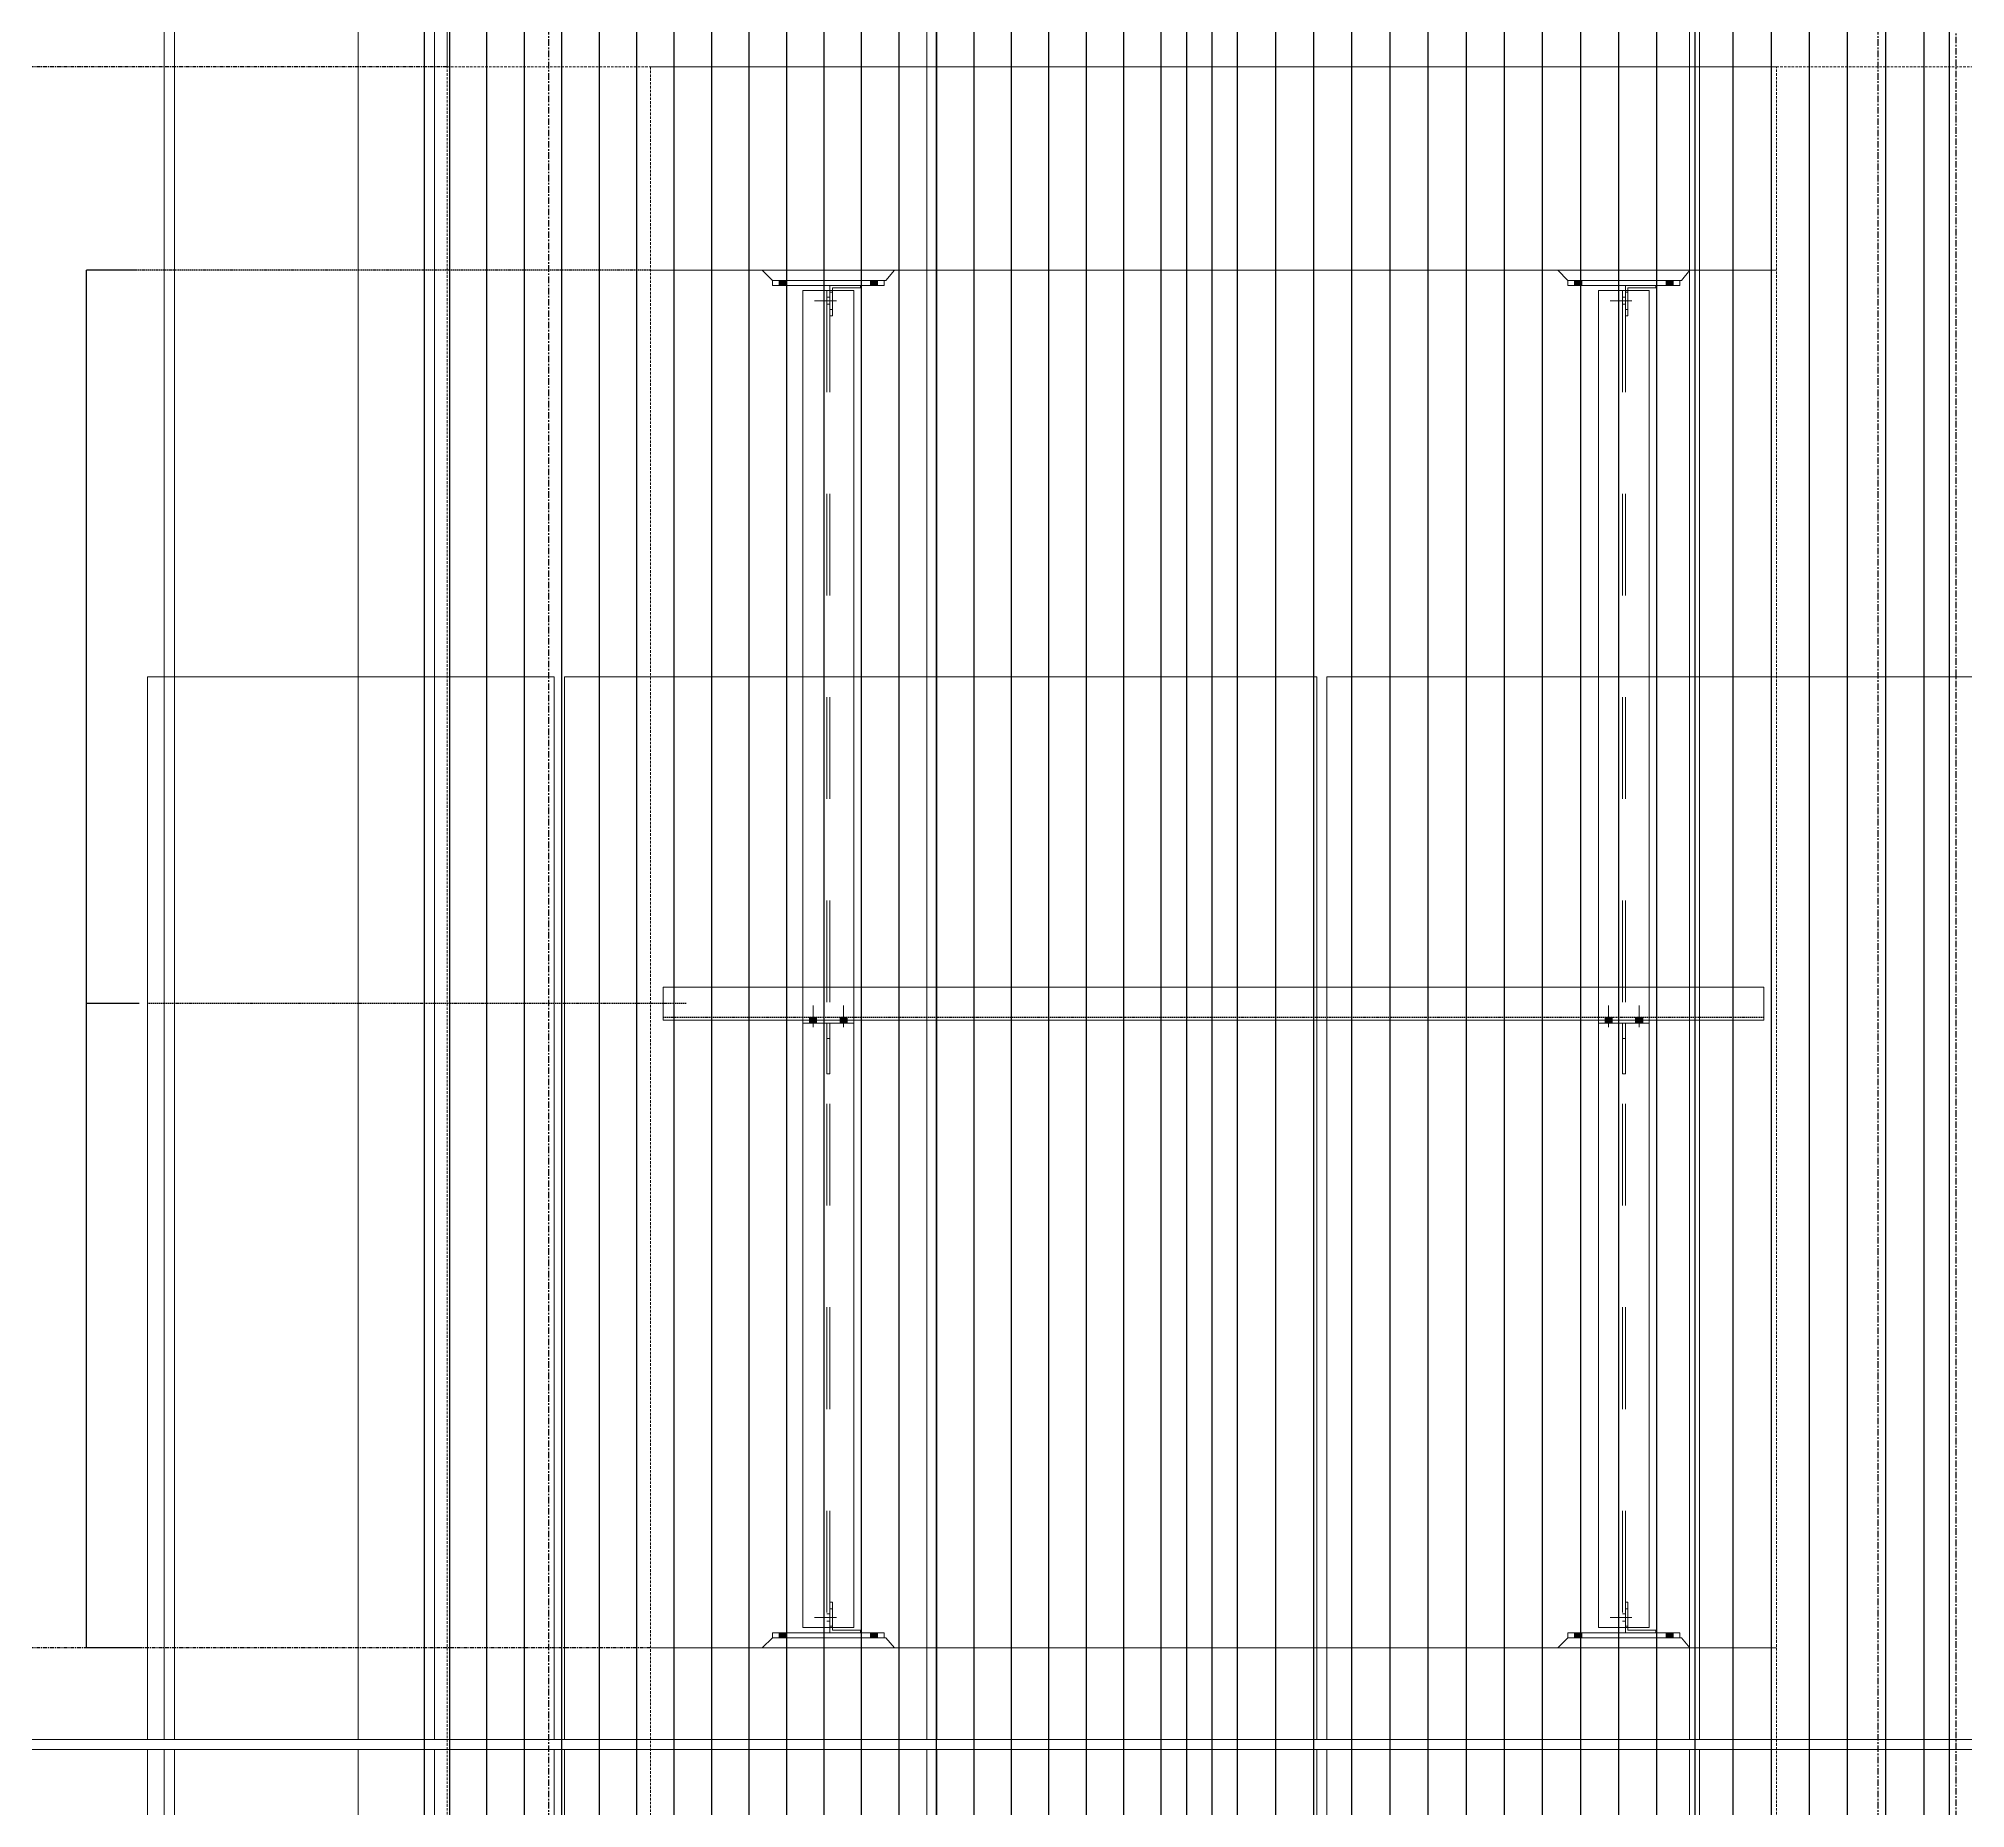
# Model space of a CAD drawing. Header units: millimetres. Extents: x 663313 to 1226001, y 1431724 to 1620898.
# Drawn here: x 1064790 to 1068581, y 1518829 to 1522311 of the extents above; entities that cross this region are included whole.
import ezdxf

# ---------------------------------------------------------------- set-up
doc = ezdxf.new("R2010")
doc.units = ezdxf.units.MM
for name, pattern in [('Grid Line', [22.225, 12.7, -3.175, 3.175, -3.175]), ('HIDDEN', [0.375, 0.25, -0.125]), ('XKITLINE00', [0]), ('XKITLINE02', [4, 2, -2])]:
    doc.linetypes.add(name, pattern=pattern)
doc.layers.add('000 - 0_HIDE_OBJ_FRAMING_DEF_SUB', color=7, linetype='Continuous', plot=False)
for name, color, linetype, lineweight in [('A-FLOR-E', 7, 'Continuous', 9), ('Bolt', 7, 'Continuous', 0), ('Part', 7, 'Continuous', 0)]:
    doc.layers.add(name, color=color, linetype=linetype, lineweight=lineweight)
doc.layers.add('DIM', color=7, linetype='Continuous')
doc.styles.add('Arial', font='arial.ttf')
doc.dimstyles.new('Dim - 40 - End', dxfattribs={"dimscale": 0.04, "dimtxt": 3, "dimasz": 1, "dimexe": 0, "dimexo": 2.5, "dimgap": 1.5, "dimtad": 1, "dimdec": 0, "dimlfac": 1000, "dimzin": 1, "dimdsep": 46, "dimtxsty": 'Arial', "dimblk": 'END', "dimcen": 0.09, "dimclrd": 7, "dimclre": 7, "dimclrt": 7, "dimadec": 0, "dimazin": 0, "dimtfac": 1, "dimtdec": 0, "dimtix": 1, "dimtofl": 0, "dimtmove": 2, "dimatfit": 3, "dimfxl": 1, "dimtfill": 1, "dimtfillclr": 256, "dimtolj": 1, "dimtzin": 0, "dimarcsym": 0})

# ---------------------------------------------------------------- blocks, each defined once
blk = doc.blocks.new('*A27351189')
at = {"layer": '000 - 0_HIDE_OBJ_FRAMING_DEF_SUB', "color": 7, "linetype": 'XKITLINE02', "lineweight": 0}
for p, q in [((367.767247, 78.482036), (367.767247, 51.882036)), ((367.767247, 31.882036), (367.767247, 51.748703))]:
    blk.add_line(p, q, dxfattribs=at)
at = {"layer": '000 - 0_HIDE_OBJ_FRAMING_DEF_SUB', "color": 7, "linetype": 'XKITLINE00', "lineweight": 0}
for p, q in [((367.767257, 51.882036), (367.767257, 78.482036)), ((367.767257, 51.882036), (357.90058, 51.882036)), ((367.767247, 51.882036), (367.767257, 51.882036)), ((367.767257, 51.748703), (357.90058, 51.748703)), ((367.767257, 51.748703), (367.767257, 31.882036))]:
    blk.add_line(p, q, dxfattribs=at)
blk = doc.blocks.new('*A27361190')
at = {"layer": '000 - 0_HIDE_OBJ_FRAMING_DEF_SUB', "color": 7, "linetype": 'XKITLINE02', "lineweight": 0}
for p, q in [((377.90058, 78.482036), (377.90058, 51.882036)), ((387.767247, 78.482036), (387.767247, 51.882036)), ((377.90058, 31.882036), (377.90058, 51.748703)), ((387.767247, 31.882036), (387.767247, 51.748703))]:
    blk.add_line(p, q, dxfattribs=at)
at = {"layer": '000 - 0_HIDE_OBJ_FRAMING_DEF_SUB', "color": 7, "linetype": 'XKITLINE00', "lineweight": 0}
for p, q in [((377.900591, 51.882036), (377.900591, 78.482036)), ((387.767257, 78.482036), (387.767257, 51.882036)), ((387.767257, 51.882036), (377.90058, 51.882036)), ((387.767257, 51.748703), (377.90058, 51.748703)), ((377.900591, 31.882036), (377.900591, 51.748703)), ((387.767257, 51.748703), (387.767257, 31.882036))]:
    blk.add_line(p, q, dxfattribs=at)
blk = doc.blocks.new('*A27371191')
at = {"layer": '000 - 0_HIDE_OBJ_FRAMING_DEF_SUB', "color": 7, "linetype": 'XKITLINE02', "lineweight": 0}
for p, q in [((387.90058, 78.482036), (387.90058, 51.882036)), ((387.90058, 31.882036), (387.90058, 51.748703))]:
    blk.add_line(p, q, dxfattribs=at)
at = {"layer": '000 - 0_HIDE_OBJ_FRAMING_DEF_SUB', "color": 7, "linetype": 'XKITLINE00', "lineweight": 0}
for p, q in [((387.900591, 51.882036), (387.900591, 78.482036)), ((399.900591, 51.882036), (387.90058, 51.882036)), ((399.900591, 51.748703), (387.90058, 51.748703)), ((387.900591, 31.882036), (387.900591, 51.748703))]:
    blk.add_line(p, q, dxfattribs=at)
blk = doc.blocks.new('*A27381192')
at = {"layer": '000 - 0_HIDE_OBJ_FRAMING_DEF_SUB', "color": 7, "linetype": 'XKITLINE02', "lineweight": 0}
for p, q in [((367.90058, 78.482036), (367.90058, 51.882036)), ((377.767247, 78.482036), (377.767247, 51.882036)), ((367.90058, 31.882036), (367.90058, 51.748703)), ((377.767247, 31.882036), (377.767247, 51.748703))]:
    blk.add_line(p, q, dxfattribs=at)
at = {"layer": '000 - 0_HIDE_OBJ_FRAMING_DEF_SUB', "color": 7, "linetype": 'XKITLINE00', "lineweight": 0}
for p, q in [((367.900591, 51.882036), (367.900591, 78.482036)), ((377.767257, 78.482036), (377.767257, 51.882036)), ((377.767257, 51.882036), (367.90058, 51.882036)), ((377.767257, 51.748703), (367.90058, 51.748703)), ((367.900591, 31.882036), (367.900591, 51.748703)), ((377.767257, 51.748703), (377.767257, 31.882036))]:
    blk.add_line(p, q, dxfattribs=at)
blk = doc.blocks.new('*A27391193')
at = {"layer": '000 - 0_HIDE_OBJ_FRAMING_DEF_SUB', "color": 7, "linetype": 'XKITLINE00', "lineweight": 0}
for p, q in [((347.767257, 65.815369), (337.90058, 65.815369)), ((337.900591, 51.882036), (337.900591, 65.815369)), ((347.767257, 51.882036), (337.90058, 51.882036)), ((347.767257, 51.748703), (337.90058, 51.748703)), ((337.900591, 31.882036), (337.900591, 51.748703))]:
    blk.add_line(p, q, dxfattribs=at)
at = {"layer": '000 - 0_HIDE_OBJ_FRAMING_DEF_SUB', "color": 7, "linetype": 'XKITLINE02', "lineweight": 0}
for p, q in [((337.90058, 65.815369), (337.90058, 51.882036)), ((337.90058, 31.882036), (337.90058, 51.748703))]:
    blk.add_line(p, q, dxfattribs=at)
blk = doc.blocks.new('*A27401194')
at = {"layer": '000 - 0_HIDE_OBJ_FRAMING_DEF_SUB', "color": 7, "linetype": 'XKITLINE00', "lineweight": 0}
for p, q in [((337.767257, 65.815369), (327.90058, 65.815369)), ((327.900591, 51.882036), (327.900591, 65.815369)), ((337.767257, 65.815369), (337.767257, 51.882036)), ((337.767257, 51.882036), (327.90058, 51.882036)), ((337.767257, 51.748703), (327.90058, 51.748703)), ((327.900591, 31.882036), (327.900591, 51.748703)), ((337.767257, 51.748703), (337.767257, 31.882036))]:
    blk.add_line(p, q, dxfattribs=at)
at = {"layer": '000 - 0_HIDE_OBJ_FRAMING_DEF_SUB', "color": 7, "linetype": 'XKITLINE02', "lineweight": 0}
for p, q in [((327.90058, 65.815369), (327.90058, 51.882036)), ((337.767247, 65.815369), (337.767247, 51.882036)), ((327.90058, 31.882036), (327.90058, 51.748703)), ((337.767247, 31.882036), (337.767247, 51.748703))]:
    blk.add_line(p, q, dxfattribs=at)
blk = doc.blocks.new('*A27411195')
at = {"layer": '000 - 0_HIDE_OBJ_FRAMING_DEF_SUB', "color": 7, "linetype": 'XKITLINE00', "lineweight": 0}
for p, q in [((327.767257, 65.815369), (322.433914, 65.815369)), ((322.433924, 51.882036), (322.433924, 65.815369)), ((327.767257, 65.815369), (327.767257, 51.882036)), ((327.767257, 51.882036), (322.433914, 51.882036)), ((327.767257, 51.748703), (322.433914, 51.748703)), ((322.433924, 51.748703), (322.433924, 43.148703)), ((327.767257, 31.882036), (327.767257, 51.748703))]:
    blk.add_line(p, q, dxfattribs=at)
at = {"layer": '000 - 0_HIDE_OBJ_FRAMING_DEF_SUB', "color": 7, "linetype": 'XKITLINE02', "lineweight": 0}
for p, q in [((322.433914, 51.882036), (322.433914, 65.815369)), ((327.767247, 65.815369), (327.767247, 51.882036)), ((322.433914, 43.148703), (322.433914, 51.748703)), ((327.767247, 31.882036), (327.767247, 51.748703))]:
    blk.add_line(p, q, dxfattribs=at)
blk = doc.blocks.new('3')
at = {"layer": '000 - 0_HIDE_OBJ_FRAMING_DEF_SUB', "color": 7, "lineweight": 0, "xscale": 0.15, "yscale": 0.15, "zscale": 0.15}
for name in ['*A27351189', '*A27381192', '*A27361190', '*A27371191', '*A27411195', '*A27401194', '*A27391193']:
    blk.add_blockref(name, (663572.3657, 1524733.1057), dxfattribs=at)
blk = doc.blocks.new('GM_Louver Grill Vertical Z1 - Z Profile-23736417-ENT 4 ELE-3 sheet')
at = {"layer": '000 - 0_HIDE_OBJ_FRAMING_DEF_SUB', "color": 7}
blk.add_line((-1809423.6, 105340), (-1809423.6, 115350), dxfattribs=at)
blk = doc.blocks.new('8')
at = {"layer": '000 - 0_HIDE_OBJ_FRAMING_DEF_SUB', "color": 7}
for p, q in [((179624.8, 115350), (179624.8, 105340)), ((181024.8, 105340), (181024.8, 115350)), ((181124.8, 105340), (181124.8, 115350)), ((182524.8, 115350), (182524.8, 105340))]:
    blk.add_line(p, q, dxfattribs=at)
for points in [[(181074.8, 115350), (179574.8, 115350), (179574.8, 105340), (181074.8, 105340)], [(181074.8, 115350), (182574.8, 115350), (182574.8, 105340), (181074.8, 105340)], [(184074.8, 115350), (182574.8, 115350), (182574.8, 105340), (184074.8, 105340)]]:
    blk.add_lwpolyline(points, close=True, dxfattribs=at)
for p in [(1989121.9, 0), (1989195.6, 0), (1989269.3, 0), (1989343, 0), (1989416.7, 0), (1989490.4, 0), (1989564.1, 0), (1989637.8, 0), (1989711.5, 0), (1989785.2, 0), (1989858.9, 0), (1989932.6, 0), (1990006.3, 0), (1990080, 0), (1990153.7, 0), (1990227.4, 0), (1990301.1, 0), (1990374.8, 0), (1990598.5, 0), (1990673.5, 0), (1990748.5, 0), (1990823.5, 0), (1990898.5, 0), (1990973.5, 0), (1991048.5, 0), (1991123.5, 0), (1991198.5, 0), (1991273.5, 0), (1991348.5, 0), (1991423.5, 0), (1991498.5, 0), (1991573.5, 0), (1991648.5, 0), (1991723.5, 0), (1991798.5, 0), (1991873.5, 0)]:
    blk.add_blockref('GM_Louver Grill Vertical Z1 - Z Profile-23736417-ENT 4 ELE-3 sheet', p, dxfattribs=at)
blk = doc.blocks.new('*A3315335')
at = {"layer": 'Part', "color": 7, "linetype": 'XKITLINE00', "lineweight": 0}
for p, q in [((633.19721, 162.230227), (634.19721, 162.230227)), ((633.19721, 162.230227), (633.19721, 148.530227)), ((634.19721, 162.230227), (634.19721, 148.530227)), ((633.19721, 147.820227), (633.19721, 135.930227)), ((634.19721, 147.820227), (634.19721, 135.930227)), ((633.19721, 135.930227), (634.19721, 135.930227))]:
    blk.add_line(p, q, dxfattribs=at)
at = {"layer": 'Part', "color": 7, "linetype": 'XKITLINE02', "lineweight": 0}
for p, q in [((633.197211, 162.230227), (633.197211, 135.930227)), ((633.66721, 162.230227), (633.66721, 135.930227)), ((633.667211, 162.230227), (633.667211, 135.930227)), ((633.72721, 162.230227), (633.72721, 135.930227)), ((633.727211, 162.230227), (633.727211, 135.930227)), ((634.19721, 162.230227), (634.197211, 162.230227)), ((634.19721, 162.230227), (634.197211, 162.230227)), ((634.197211, 162.230227), (634.197211, 135.930227)), ((633.19721, 148.530227), (633.19721, 147.820227)), ((634.19721, 148.530227), (634.19721, 147.820227)), ((634.19721, 135.930227), (634.197211, 135.930227)), ((634.19721, 135.930227), (634.197211, 135.930227))]:
    blk.add_line(p, q, dxfattribs=at)
blk = doc.blocks.new('*A3316336')
at = {"layer": 'Part', "color": 7, "linetype": 'XKITLINE00', "lineweight": 0}
for p, q in [((617.547209, 162.230227), (618.547209, 162.230227)), ((617.547209, 162.230227), (617.547209, 148.530227)), ((618.547209, 162.230227), (618.547209, 148.530227)), ((617.547209, 147.820227), (617.547209, 135.930227)), ((618.547209, 147.820227), (618.547209, 135.930227)), ((617.547209, 135.930227), (618.547209, 135.930227))]:
    blk.add_line(p, q, dxfattribs=at)
at = {"layer": 'Part', "color": 7, "linetype": 'XKITLINE02', "lineweight": 0}
for p, q in [((617.54721, 162.230227), (617.54721, 135.930227)), ((618.017209, 162.230227), (618.017209, 135.930227)), ((618.01721, 162.230227), (618.01721, 135.930227)), ((618.077209, 162.230227), (618.077209, 135.930227)), ((618.07721, 162.230227), (618.07721, 135.930227)), ((618.547209, 162.230227), (618.54721, 162.230227)), ((618.547209, 162.230227), (618.54721, 162.230227)), ((618.54721, 162.230227), (618.54721, 135.930227)), ((617.547209, 148.530227), (617.547209, 147.820227)), ((618.547209, 148.530227), (618.547209, 147.820227)), ((618.547209, 135.930227), (618.54721, 135.930227)), ((618.547209, 135.930227), (618.54721, 135.930227))]:
    blk.add_line(p, q, dxfattribs=at)
blk = doc.blocks.new('*A3459381')
at = {"layer": 'Part', "color": 7, "linetype": 'XKITLINE00', "lineweight": 0}
for p, q in [((616.947211, 135.830227), (616.947209, 135.830227)), ((616.947209, 135.830227), (619.147209, 135.830227)), ((616.947209, 135.730227), (616.947209, 135.830227)), ((616.947211, 135.730227), (616.947209, 135.730227)), ((616.947209, 135.730227), (619.147209, 135.730227)), ((619.147211, 135.830227), (619.147209, 135.830227)), ((619.147209, 135.730227), (619.147209, 135.830227)), ((619.147211, 135.730227), (619.147209, 135.730227))]:
    blk.add_line(p, q, dxfattribs=at)
at = {"layer": 'Part', "color": 7, "linetype": 'XKITLINE02', "lineweight": 0}
for p, q in [((616.947211, 135.830227), (616.947211, 135.730227)), ((619.147209, 135.830227), (619.147211, 135.830227)), ((619.147209, 135.730227), (619.147211, 135.730227)), ((619.147211, 135.830227), (619.147211, 135.730227))]:
    blk.add_line(p, q, dxfattribs=at)
blk = doc.blocks.new('*A3460382')
at = {"layer": 'Part', "color": 7, "linetype": 'XKITLINE02', "lineweight": 0}
for p, q in [((618.12721, 136.430227), (618.077209, 136.430227)), ((618.077209, 136.430227), (618.077209, 135.930227)), ((618.127209, 135.930227), (618.127209, 136.430227)), ((618.077209, 135.830227), (618.67721, 135.830227)), ((618.67721, 135.830227), (618.67721, 135.880227))]:
    blk.add_line(p, q, dxfattribs=at)
at = {"layer": 'Part', "color": 7, "linetype": 'XKITLINE00', "lineweight": 0}
for p, q in [((618.077209, 135.930227), (618.077209, 135.830227)), ((618.127209, 135.930227), (618.127209, 135.880227)), ((618.677209, 135.880227), (618.127209, 135.880227)), ((618.677209, 135.830227), (618.677209, 135.880227))]:
    blk.add_line(p, q, dxfattribs=at)
blk = doc.blocks.new('*A3461383')
at = {"layer": 'Part', "color": 7, "linetype": 'XKITLINE00', "lineweight": 0}
for p, q in [((616.747209, 135.530227), (616.947209, 135.730227)), ((616.947209, 135.730227), (616.947211, 135.730227)), ((619.177211, 135.730227), (616.947209, 135.730227)), ((619.347209, 135.530227), (619.177209, 135.730227))]:
    blk.add_line(p, q, dxfattribs=at)
at = {"layer": 'Part', "color": 7, "linetype": 'XKITLINE02', "lineweight": 0}
for p, q in [((616.747211, 135.530227), (616.947211, 135.730227)), ((619.347211, 135.530227), (619.177211, 135.730227)), ((616.747209, 135.530227), (619.347211, 135.530227))]:
    blk.add_line(p, q, dxfattribs=at)
blk = doc.blocks.new('*A3462384')
at = {"layer": 'Bolt', "color": 7, "linetype": 'XKITLINE02', "lineweight": 0}
for p, q in [((618.20641, 136.130227), (617.77721, 136.130227)), ((618.07721, 136.200227), (618.01721, 136.200227)), ((618.12721, 136.300227), (618.07721, 136.300227)), ((618.07721, 136.060227), (618.01721, 136.060227)), ((618.12721, 135.960227), (618.07721, 135.960227))]:
    blk.add_line(p, q, dxfattribs=at)
blk = doc.blocks.new('*A3463385')
at = {"layer": 'Bolt'}
for points in [[(617.217, 135.83), (617.217, 135.73), (617.077, 135.73), (617.077, 135.83)], [(619.017, 135.83), (619.017, 135.73), (618.877, 135.73), (618.877, 135.83)]]:
    blk.add_hatch(color=7, dxfattribs=at).paths.add_polyline_path(points, flags=17)
at = {"layer": 'Bolt', "color": 7, "linetype": 'XKITLINE00', "lineweight": 0}
for p, q in [((617.077, 135.83), (617.077, 135.73)), ((617.147, 135.83), (617.147, 135.73)), ((617.217, 135.83), (617.217, 135.73)), ((618.877, 135.83), (618.877, 135.73)), ((618.947, 135.83), (618.947, 135.73)), ((619.017, 135.83), (619.017, 135.73))]:
    blk.add_line(p, q, dxfattribs=at)
blk = doc.blocks.new('*A3464386')
at = {"layer": 'Part', "color": 7, "linetype": 'XKITLINE00', "lineweight": 0}
for p, q in [((632.597211, 135.830227), (632.59721, 135.830227)), ((632.59721, 135.830227), (634.79721, 135.830227)), ((632.59721, 135.730227), (632.59721, 135.830227)), ((632.597211, 135.730227), (632.59721, 135.730227)), ((632.59721, 135.730227), (634.79721, 135.730227)), ((634.797211, 135.830227), (634.79721, 135.830227)), ((634.79721, 135.730227), (634.79721, 135.830227)), ((634.797211, 135.730227), (634.79721, 135.730227))]:
    blk.add_line(p, q, dxfattribs=at)
at = {"layer": 'Part', "color": 7, "linetype": 'XKITLINE02', "lineweight": 0}
for p, q in [((632.597211, 135.830227), (632.597211, 135.730227)), ((634.79721, 135.830227), (634.797211, 135.830227)), ((634.79721, 135.730227), (634.797211, 135.730227)), ((634.797211, 135.830227), (634.797211, 135.730227))]:
    blk.add_line(p, q, dxfattribs=at)
blk = doc.blocks.new('*A3465387')
at = {"layer": 'Part', "color": 7, "linetype": 'XKITLINE02', "lineweight": 0}
for p, q in [((633.777211, 136.430227), (633.72721, 136.430227)), ((633.72721, 136.430227), (633.72721, 135.930227)), ((633.77721, 135.930227), (633.77721, 136.430227)), ((633.72721, 135.830227), (634.327211, 135.830227)), ((634.327211, 135.830227), (634.327211, 135.880227))]:
    blk.add_line(p, q, dxfattribs=at)
at = {"layer": 'Part', "color": 7, "linetype": 'XKITLINE00', "lineweight": 0}
for p, q in [((633.72721, 135.930227), (633.72721, 135.830227)), ((633.77721, 135.930227), (633.77721, 135.880227)), ((634.32721, 135.880227), (633.77721, 135.880227)), ((634.32721, 135.830227), (634.32721, 135.880227))]:
    blk.add_line(p, q, dxfattribs=at)
blk = doc.blocks.new('*A3466388')
at = {"layer": 'Part', "color": 7, "linetype": 'XKITLINE00', "lineweight": 0}
for p, q in [((632.397209, 135.530227), (632.59721, 135.730227)), ((632.59721, 135.730227), (632.597211, 135.730227)), ((634.827211, 135.730227), (632.59721, 135.730227)), ((634.997209, 135.530227), (634.82721, 135.730227))]:
    blk.add_line(p, q, dxfattribs=at)
at = {"layer": 'Part', "color": 7, "linetype": 'XKITLINE02', "lineweight": 0}
for p, q in [((632.397212, 135.530227), (632.597211, 135.730227)), ((634.997212, 135.530227), (634.827211, 135.730227)), ((632.397209, 135.530227), (634.997212, 135.530227))]:
    blk.add_line(p, q, dxfattribs=at)
blk = doc.blocks.new('*A3467389')
at = {"layer": 'Bolt', "color": 7, "linetype": 'XKITLINE02', "lineweight": 0}
for p, q in [((633.856411, 136.130227), (633.427211, 136.130227)), ((633.727211, 136.200227), (633.667211, 136.200227)), ((633.777211, 136.300227), (633.727211, 136.300227)), ((633.727211, 136.060227), (633.667211, 136.060227)), ((633.777211, 135.960227), (633.727211, 135.960227))]:
    blk.add_line(p, q, dxfattribs=at)
blk = doc.blocks.new('*A3468390')
at = {"layer": 'Bolt'}
for points in [[(632.867, 135.83), (632.867, 135.73), (632.727, 135.73), (632.727, 135.83)], [(634.667, 135.83), (634.667, 135.73), (634.527, 135.73), (634.527, 135.83)]]:
    blk.add_hatch(color=7, dxfattribs=at).paths.add_polyline_path(points, flags=17)
at = {"layer": 'Bolt', "color": 7, "linetype": 'XKITLINE00', "lineweight": 0}
for p, q in [((632.727, 135.83), (632.727, 135.73)), ((632.797, 135.83), (632.797, 135.73)), ((632.867, 135.83), (632.867, 135.73)), ((634.527, 135.83), (634.527, 135.73)), ((634.597, 135.83), (634.597, 135.73)), ((634.667, 135.83), (634.667, 135.73))]:
    blk.add_line(p, q, dxfattribs=at)
blk = doc.blocks.new('*A3522441')
at = {"layer": 'Part', "color": 7, "linetype": 'XKITLINE00', "lineweight": 0}
for p, q in [((618.017208, 147.820227), (618.077208, 147.820227)), ((618.017208, 147.520227), (618.017208, 147.820227)), ((618.077208, 147.520227), (618.017208, 147.520227)), ((618.017209, 146.820227), (618.017208, 147.520227)), ((618.077209, 147.820227), (618.077208, 147.820227)), ((618.077208, 147.820227), (618.077208, 147.520227)), ((618.077208, 147.520227), (618.077209, 146.820227)), ((618.077209, 146.820227), (618.017209, 146.820227))]:
    blk.add_line(p, q, dxfattribs=at)
at = {"layer": 'Part', "color": 7, "linetype": 'XKITLINE02', "lineweight": 0}
for p, q in [((618.017209, 146.820227), (618.017209, 147.820227)), ((618.077208, 147.820227), (618.077209, 147.820227)), ((618.077209, 146.820227), (618.077209, 147.820227))]:
    blk.add_line(p, q, dxfattribs=at)
blk = doc.blocks.new('*A3523442')
at = {"layer": 'Part', "color": 7, "linetype": 'XKITLINE00', "lineweight": 0}
for p, q in [((617.547208, 147.820227), (617.547208, 147.880227)), ((618.547208, 147.820227), (618.547208, 147.880227)), ((618.547208, 147.820227), (617.547208, 147.820227)), ((618.547209, 147.820227), (618.547208, 147.820227))]:
    blk.add_line(p, q, dxfattribs=at)
at = {"layer": 'Part', "color": 7, "linetype": 'XKITLINE02', "lineweight": 0}
for p, q in [((617.547208, 147.880227), (617.547209, 147.880227)), ((617.547208, 147.880227), (618.547209, 147.880227)), ((617.547209, 147.880227), (617.547209, 147.820227)), ((618.547209, 147.820227), (618.547209, 147.880227)), ((618.547208, 147.820227), (618.547209, 147.820227))]:
    blk.add_line(p, q, dxfattribs=at)
blk = doc.blocks.new('*A3524443')
at = {"layer": 'Bolt'}
for points in [[(617.677, 147.88), (617.677, 147.94), (617.817, 147.94), (617.817, 147.88)], [(617.677, 147.82), (617.677, 147.88), (617.817, 147.88), (617.817, 147.82)], [(618.277, 147.88), (618.277, 147.94), (618.417, 147.94), (618.417, 147.88)], [(618.277, 147.82), (618.277, 147.88), (618.417, 147.88), (618.417, 147.82)]]:
    blk.add_hatch(color=7, dxfattribs=at).paths.add_polyline_path(points, flags=17)
at = {"layer": 'Bolt', "color": 7, "linetype": 'XKITLINE00', "lineweight": 0}
for p, q in [((617.677, 147.88), (617.677, 147.94)), ((617.677, 147.82), (617.677, 147.88)), ((617.747, 147.741), (617.747, 148.17)), ((617.817, 147.88), (617.817, 147.94)), ((617.817, 147.82), (617.817, 147.88)), ((618.277, 147.88), (618.277, 147.94)), ((618.277, 147.82), (618.277, 147.88)), ((618.347, 147.741), (618.347, 148.17)), ((618.417, 147.88), (618.417, 147.94)), ((618.417, 147.82), (618.417, 147.88))]:
    blk.add_line(p, q, dxfattribs=at)
blk = doc.blocks.new('*A3525444')
at = {"layer": 'Part', "color": 7, "linetype": 'XKITLINE00', "lineweight": 0}
for p, q in [((633.667208, 147.820227), (633.727208, 147.820227)), ((633.667208, 147.520227), (633.667208, 147.820227)), ((633.727208, 147.520227), (633.667208, 147.520227)), ((633.66721, 146.820227), (633.667208, 147.520227)), ((633.72721, 147.820227), (633.727208, 147.820227)), ((633.727208, 147.820227), (633.727208, 147.520227)), ((633.727208, 147.520227), (633.72721, 146.820227)), ((633.72721, 146.820227), (633.66721, 146.820227))]:
    blk.add_line(p, q, dxfattribs=at)
at = {"layer": 'Part', "color": 7, "linetype": 'XKITLINE02', "lineweight": 0}
for p, q in [((633.66721, 146.820227), (633.66721, 147.820227)), ((633.727208, 147.820227), (633.72721, 147.820227)), ((633.72721, 146.820227), (633.72721, 147.820227))]:
    blk.add_line(p, q, dxfattribs=at)
blk = doc.blocks.new('*A3526445')
at = {"layer": 'Part', "color": 7, "linetype": 'XKITLINE00', "lineweight": 0}
for p, q in [((633.197208, 147.820227), (633.197208, 147.880227)), ((634.197208, 147.820227), (634.197208, 147.880227)), ((634.197208, 147.820227), (633.197208, 147.820227)), ((634.19721, 147.820227), (634.197208, 147.820227))]:
    blk.add_line(p, q, dxfattribs=at)
at = {"layer": 'Part', "color": 7, "linetype": 'XKITLINE02', "lineweight": 0}
for p, q in [((633.197208, 147.880227), (633.19721, 147.880227)), ((633.197208, 147.880227), (634.19721, 147.880227)), ((633.19721, 147.880227), (633.19721, 147.820227)), ((634.19721, 147.880227), (634.19721, 147.820227)), ((634.197208, 147.820227), (634.19721, 147.820227))]:
    blk.add_line(p, q, dxfattribs=at)
blk = doc.blocks.new('*A3527446')
at = {"layer": 'Bolt'}
for points in [[(633.467, 147.94), (633.467, 147.88), (633.327, 147.88), (633.327, 147.94)], [(633.467, 147.88), (633.467, 147.82), (633.327, 147.82), (633.327, 147.88)], [(634.067, 147.94), (634.067, 147.88), (633.927, 147.88), (633.927, 147.94)], [(634.067, 147.88), (634.067, 147.82), (633.927, 147.82), (633.927, 147.88)]]:
    blk.add_hatch(color=7, dxfattribs=at).paths.add_polyline_path(points, flags=17)
at = {"layer": 'Bolt', "color": 7, "linetype": 'XKITLINE00', "lineweight": 0}
for p, q in [((633.327, 147.88), (633.327, 147.94)), ((633.327, 147.82), (633.327, 147.88)), ((633.397, 147.741), (633.397, 148.17)), ((633.467, 147.88), (633.467, 147.94)), ((633.467, 147.82), (633.467, 147.88)), ((633.927, 147.88), (633.927, 147.94)), ((633.927, 147.82), (633.927, 147.88)), ((633.997, 147.741), (633.997, 148.17)), ((634.067, 147.88), (634.067, 147.94)), ((634.067, 147.82), (634.067, 147.88))]:
    blk.add_line(p, q, dxfattribs=at)
blk = doc.blocks.new('*A3534453')
at = {"layer": 'Part', "color": 7, "linetype": 'XKITLINE00', "lineweight": 0}
for p, q in [((616.947209, 162.330227), (616.947209, 162.430227)), ((616.947209, 162.430227), (619.147209, 162.430227)), ((619.147209, 162.330227), (616.947209, 162.330227)), ((619.147209, 162.330227), (619.147209, 162.430227)), ((619.147209, 162.430227), (619.147211, 162.430227)), ((619.147211, 162.330227), (619.147209, 162.330227))]:
    blk.add_line(p, q, dxfattribs=at)
at = {"layer": 'Part', "color": 7, "linetype": 'XKITLINE02', "lineweight": 0}
for p, q in [((616.947211, 162.330227), (616.947211, 162.430227)), ((619.147209, 162.430227), (619.147211, 162.430227)), ((619.147209, 162.330227), (619.147211, 162.330227)), ((619.147211, 162.330227), (619.147211, 162.430227))]:
    blk.add_line(p, q, dxfattribs=at)
blk = doc.blocks.new('*A3535454')
at = {"layer": 'Part', "color": 7, "linetype": 'XKITLINE00', "lineweight": 0}
for p, q in [((618.077209, 162.330227), (618.077209, 162.230227)), ((618.677209, 162.280227), (618.127209, 162.280227)), ((618.127209, 162.280227), (618.127209, 162.230227)), ((618.677209, 162.280227), (618.677209, 162.330227))]:
    blk.add_line(p, q, dxfattribs=at)
at = {"layer": 'Part', "color": 7, "linetype": 'XKITLINE02', "lineweight": 0}
for p, q in [((618.077209, 162.330227), (618.67721, 162.330227)), ((618.67721, 162.330227), (618.67721, 162.280227)), ((618.07721, 161.730227), (618.077209, 162.230227)), ((618.127209, 162.230227), (618.12721, 161.730227)), ((618.077209, 161.730227), (618.12721, 161.730227))]:
    blk.add_line(p, q, dxfattribs=at)
blk = doc.blocks.new('*A3536455')
at = {"layer": 'Part', "color": 7, "linetype": 'XKITLINE00', "lineweight": 0}
for p, q in [((616.747209, 162.630227), (616.947209, 162.430227)), ((619.177209, 162.430227), (619.347209, 162.630227)), ((616.947209, 162.430227), (619.177211, 162.430227))]:
    blk.add_line(p, q, dxfattribs=at)
at = {"layer": 'Part', "color": 7, "linetype": 'XKITLINE02', "lineweight": 0}
for p, q in [((616.747209, 162.630227), (619.347211, 162.630227)), ((616.947211, 162.430227), (616.747211, 162.630227)), ((619.177211, 162.430227), (619.347211, 162.630227))]:
    blk.add_line(p, q, dxfattribs=at)
blk = doc.blocks.new('*A3537456')
at = {"layer": 'Bolt', "color": 7, "linetype": 'XKITLINE02', "lineweight": 0}
for p, q in [((618.20641, 162.030227), (617.77721, 162.030227)), ((618.07721, 162.100227), (618.01721, 162.100227)), ((618.07721, 161.960227), (618.01721, 161.960227)), ((618.12721, 162.200227), (618.07721, 162.200227)), ((618.12721, 161.860227), (618.07721, 161.860227))]:
    blk.add_line(p, q, dxfattribs=at)
blk = doc.blocks.new('*A3538457')
at = {"layer": 'Bolt'}
for points in [[(617.217, 162.43), (617.217, 162.33), (617.077, 162.33), (617.077, 162.43)], [(619.017, 162.43), (619.017, 162.33), (618.877, 162.33), (618.877, 162.43)]]:
    blk.add_hatch(color=7, dxfattribs=at).paths.add_polyline_path(points, flags=17)
at = {"layer": 'Bolt', "color": 7, "linetype": 'XKITLINE00', "lineweight": 0}
for p, q in [((617.077, 162.33), (617.077, 162.43)), ((617.147, 162.33), (617.147, 162.43)), ((617.217, 162.33), (617.217, 162.43)), ((618.877, 162.33), (618.877, 162.43)), ((618.947, 162.33), (618.947, 162.43)), ((619.017, 162.33), (619.017, 162.43))]:
    blk.add_line(p, q, dxfattribs=at)
blk = doc.blocks.new('*A3539458')
at = {"layer": 'Part', "color": 7, "linetype": 'XKITLINE00', "lineweight": 0}
for p, q in [((632.59721, 162.330227), (632.59721, 162.430227)), ((632.59721, 162.430227), (634.79721, 162.430227)), ((634.79721, 162.330227), (632.59721, 162.330227)), ((634.79721, 162.330227), (634.79721, 162.430227)), ((634.79721, 162.430227), (634.797211, 162.430227)), ((634.797211, 162.330227), (634.79721, 162.330227))]:
    blk.add_line(p, q, dxfattribs=at)
at = {"layer": 'Part', "color": 7, "linetype": 'XKITLINE02', "lineweight": 0}
for p, q in [((632.597211, 162.330227), (632.597211, 162.430227)), ((634.79721, 162.430227), (634.797211, 162.430227)), ((634.79721, 162.330227), (634.797211, 162.330227)), ((634.797211, 162.330227), (634.797211, 162.430227))]:
    blk.add_line(p, q, dxfattribs=at)
blk = doc.blocks.new('*A3540459')
at = {"layer": 'Part', "color": 7, "linetype": 'XKITLINE00', "lineweight": 0}
for p, q in [((633.72721, 162.330227), (633.72721, 162.230227)), ((634.32721, 162.280227), (633.77721, 162.280227)), ((633.77721, 162.280227), (633.77721, 162.230227)), ((634.32721, 162.280227), (634.32721, 162.330227))]:
    blk.add_line(p, q, dxfattribs=at)
at = {"layer": 'Part', "color": 7, "linetype": 'XKITLINE02', "lineweight": 0}
for p, q in [((633.72721, 162.330227), (634.327211, 162.330227)), ((634.327211, 162.330227), (634.327211, 162.280227)), ((633.727211, 161.730227), (633.72721, 162.230227)), ((633.77721, 162.230227), (633.777211, 161.730227)), ((633.72721, 161.730227), (633.777211, 161.730227))]:
    blk.add_line(p, q, dxfattribs=at)
blk = doc.blocks.new('*A3541460')
at = {"layer": 'Part', "color": 7, "linetype": 'XKITLINE00', "lineweight": 0}
for p, q in [((632.397209, 162.630227), (632.59721, 162.430227)), ((634.82721, 162.430227), (634.997209, 162.630227)), ((632.59721, 162.430227), (634.827211, 162.430227))]:
    blk.add_line(p, q, dxfattribs=at)
at = {"layer": 'Part', "color": 7, "linetype": 'XKITLINE02', "lineweight": 0}
for p, q in [((632.397209, 162.630227), (634.997212, 162.630227)), ((632.597211, 162.430227), (632.397212, 162.630227)), ((634.827211, 162.430227), (634.997212, 162.630227))]:
    blk.add_line(p, q, dxfattribs=at)
blk = doc.blocks.new('*A3542461')
at = {"layer": 'Bolt', "color": 7, "linetype": 'XKITLINE02', "lineweight": 0}
for p, q in [((633.856411, 162.030227), (633.427211, 162.030227)), ((633.727211, 162.100227), (633.667211, 162.100227)), ((633.727211, 161.960227), (633.667211, 161.960227)), ((633.777211, 162.200227), (633.727211, 162.200227)), ((633.777211, 161.860227), (633.727211, 161.860227))]:
    blk.add_line(p, q, dxfattribs=at)
blk = doc.blocks.new('*A3543462')
at = {"layer": 'Bolt'}
for points in [[(632.867, 162.43), (632.867, 162.33), (632.727, 162.33), (632.727, 162.43)], [(634.667, 162.43), (634.667, 162.33), (634.527, 162.33), (634.527, 162.43)]]:
    blk.add_hatch(color=7, dxfattribs=at).paths.add_polyline_path(points, flags=17)
at = {"layer": 'Bolt', "color": 7, "linetype": 'XKITLINE00', "lineweight": 0}
for p, q in [((632.727, 162.33), (632.727, 162.43)), ((632.797, 162.33), (632.797, 162.43)), ((632.867, 162.33), (632.867, 162.43)), ((634.527, 162.33), (634.527, 162.43)), ((634.597, 162.33), (634.597, 162.43)), ((634.667, 162.33), (634.667, 162.43))]:
    blk.add_line(p, q, dxfattribs=at)
blk = doc.blocks.new('END')
at = {"color": 7}
for p, q in [((2, 0), (-2, 0)), ((-1, -1), (1, 1)), ((0, 2), (0, -2))]:
    blk.add_line(p, q, dxfattribs=at)
blk = doc.blocks.new('*D5008')
at = {"layer": '000 - 0_HIDE_OBJ_FRAMING_DEF_SUB', "color": 7, "lineweight": -2, "transparency": 16777216}
for p, q in [((-14005.6, 112807.5), (-14109.5, 112807.5)), ((-14109.5, 111540), (-14109.5, 112807.5)), ((-14005.6, 111540), (-14109.5, 111540))]:
    blk.add_line(p, q, dxfattribs=at)
at = {"layer": 'Defpoints', "color": 7, "transparency": 16777216}
for p in [(-14109.5, 112807.5), (-14005.5, 112807.5), (-14005.5, 111540)]:
    blk.add_point(p, dxfattribs=at)
at = {"layer": '000 - 0_HIDE_OBJ_FRAMING_DEF_SUB', "color": 7, "lineweight": -2, "transparency": 16777216, "xscale": 0.04, "yscale": 0.04, "zscale": 0.04}
for p, rotation in [((-14109.5, 112807.5), 90), ((-14109.5, 111540), 270)]:
    blk.add_blockref('END', p, dxfattribs=dict(at, rotation=rotation))
at = {"layer": '000 - 0_HIDE_OBJ_FRAMING_DEF_SUB', "color": 7, "transparency": 16777216, "insert": (-14109.6, 112173.7), "char_height": 0.12, "attachment_point": 5, "rotation": 90, "style": 'Arial', "bg_fill": 3, "box_fill_scale": 1.1, "bg_fill_color": 256, "bg_fill_true_color": 13158600, "bg_fill_transparency": 0}
blk.add_mtext('\\A1;1267500', dxfattribs=at)
blk = doc.blocks.new('*D5009')
at = {"layer": '000 - 0_HIDE_OBJ_FRAMING_DEF_SUB', "color": 7, "lineweight": -2, "transparency": 16777216}
for p, q in [((-14011.3, 114250), (-14109.5, 114250)), ((-14109.5, 112807.5), (-14109.5, 114250)), ((-14011.3, 112807.5), (-14109.5, 112807.5))]:
    blk.add_line(p, q, dxfattribs=at)
at = {"layer": 'Defpoints', "color": 7, "transparency": 16777216}
for p in [(-14109.5, 114250), (-14011.2, 114250), (-14011.2, 112807.5)]:
    blk.add_point(p, dxfattribs=at)
at = {"layer": '000 - 0_HIDE_OBJ_FRAMING_DEF_SUB', "color": 7, "lineweight": -2, "transparency": 16777216, "xscale": 0.04, "yscale": 0.04, "zscale": 0.04}
for p, rotation in [((-14109.5, 114250), 90), ((-14109.5, 112807.5), 270)]:
    blk.add_blockref('END', p, dxfattribs=dict(at, rotation=rotation))
at = {"layer": '000 - 0_HIDE_OBJ_FRAMING_DEF_SUB', "color": 7, "transparency": 16777216, "insert": (-14109.6, 113528.7), "char_height": 0.12, "attachment_point": 5, "rotation": 90, "style": 'Arial', "bg_fill": 3, "box_fill_scale": 1.1, "bg_fill_color": 256, "bg_fill_true_color": 13158600, "bg_fill_transparency": 0}
blk.add_mtext('\\A1;1442500', dxfattribs=at)
blk = doc.blocks.new('W-1-PP18-ST_ENT4_REV00_20260602-153434_ELEVATION_3_ST')
at = {"layer": '000 - 0_HIDE_OBJ_FRAMING_DEF_SUB', "color": 7, "linetype": 'Grid Line'}
for p, q in [((-13200, 104112.3283), (-13200, 116083.3784)), ((-10585, 104112.3283), (-10585, 116083.3784))]:
    blk.add_line(p, q, dxfattribs=at)
at = {"layer": '000 - 0_HIDE_OBJ_FRAMING_DEF_SUB', "color": 7, "linetype": 'Grid Line', "ltscale": 0.6}
for p, q in [((-13400, 114650), (-17111.0505, 114650)), ((-13000, 111540), (-17111.0505, 111540))]:
    blk.add_line(p, q, dxfattribs=at)
at = {"layer": '000 - 0_HIDE_OBJ_FRAMING_DEF_SUB', "color": 7, "linetype": 'HIDDEN', "ltscale": 10}
for p, q in [((-13000, 114250), (-14059.1734, 114250)), ((-12929.9974, 112807.5), (-13989.1708, 112807.5)), ((-12974.9975, 112781), (-10809.9974, 112781))]:
    blk.add_line(p, q, dxfattribs=at)
at = {"layer": 'A-FLOR-E', "color": 7, "linetype": 'HIDDEN', "ltscale": 20}
for points in [[(-13400, 105340), (-13400, 114650), (-13000, 114650), (-13000, 105340)], [(-10785, 105340), (-10785, 114650), (-10385, 114650), (-10385, 105340)]]:
    blk.add_lwpolyline(points, dxfattribs=at)
at = {"layer": 'Part', "color": 7, "linetype": 'XKITLINE00', "lineweight": 0}
for p, q in [((-13000, 114650), (-10785.0025, 114650)), ((-13000, 114250), (-10784.9975, 114250)), ((-13000, 111540), (-10784.9975, 111540))]:
    blk.add_line(p, q, dxfattribs=at)
for points in [[(-13575.0005, 115350), (-13575.0005, 111360), (-13424.9993, 111360), (-13425.0005, 115350)], [(-12974.9975, 112840), (-10809.9974, 112840), (-10809.9974, 112775), (-12974.9975, 112775)], [(-13575.0005, 111340), (-13575.0005, 108360), (-13424.9993, 108360), (-13425.0005, 111340)]]:
    blk.add_lwpolyline(points, close=True, dxfattribs=at)
blk.add_lwpolyline([(-13400, 114650), (-13400, 115050), (-4425.0028, 115050)], dxfattribs=at)
at = {"color": 7}
blk.add_blockref('8', (-193019.8217, 10), dxfattribs=at)
at = {"color": 7, "lineweight": 0, "xscale": 100, "yscale": 100, "zscale": 100}
for name in ['*A3536455', '*A3541460', '*A3534453', '*A3538457', '*A3316336', '*A3535454', '*A3539458', '*A3543462', '*A3315335', '*A3540459', '*A3537456', '*A3542461', '*A3523442', '*A3524443', '*A3526445', '*A3527446', '*A3522441', '*A3525444', '*A3462384', '*A3460382', '*A3467389', '*A3465387', '*A3461383', '*A3459381', '*A3463385', '*A3466388', '*A3464386', '*A3468390']:
    blk.add_blockref(name, (-74454.7184, 97986.9773), dxfattribs=at)
at = {"layer": '000 - 0_HIDE_OBJ_FRAMING_DEF_SUB', "color": 7}
dim = blk.add_linear_dim(base=(-14109.4658, 112807.5), p1=(-14005.5034, 111540), p2=(-14005.5034, 112807.5), angle=90, dimstyle='Dim - 40 - End', override={"dimclrd": 7, "dimclre": 7, "dimclrt": 7}, dxfattribs=at)
dim.commit()
dim.dimension.update_dxf_attribs({"geometry": '*D5008', "text_midpoint": (-14109.5871, 112173.75)})
dim = blk.add_linear_dim(base=(-14109.4658, 114250), p1=(-14011.1917, 112807.5), p2=(-14011.1917, 114250), angle=90, dimstyle='Dim - 40 - End', override={"dimclrd": 7, "dimclre": 7, "dimclrt": 7}, dxfattribs=at)
dim.commit()
dim.dimension.update_dxf_attribs({"geometry": '*D5009', "text_midpoint": (-14109.5871, 113528.75)})

msp = doc.modelspace()

# ---------------------------------------------------------------- linework, layer by layer
at = {"layer": '000 - 0_HIDE_OBJ_FRAMING_DEF_SUB', "color": 7, "linetype": 'Grid Line'}
msp.add_line((1068562.7487, 1507055.0011), (1068562.7487, 1523801.2017), dxfattribs=at)

# ---------------------------------------------------------------- block references
at = {"layer": 'DIM', "color": 7, "xscale": 1000, "yscale": 1000, "zscale": 1000}
for p in [(-662562493.0659, -1523221923.05), (-662555725.9731, -1523221923.05)]:
    msp.add_blockref('3', p, dxfattribs=at)

# ---------------------------------------------------------------- next in the draw order: block references
at = {"color": 7}
msp.add_blockref('W-1-PP18-ST_ENT4_REV00_20260602-153434_ELEVATION_3_ST', (1078993.9966, 1407605.0011), dxfattribs=at)

doc.saveas('drawing.dxf')
